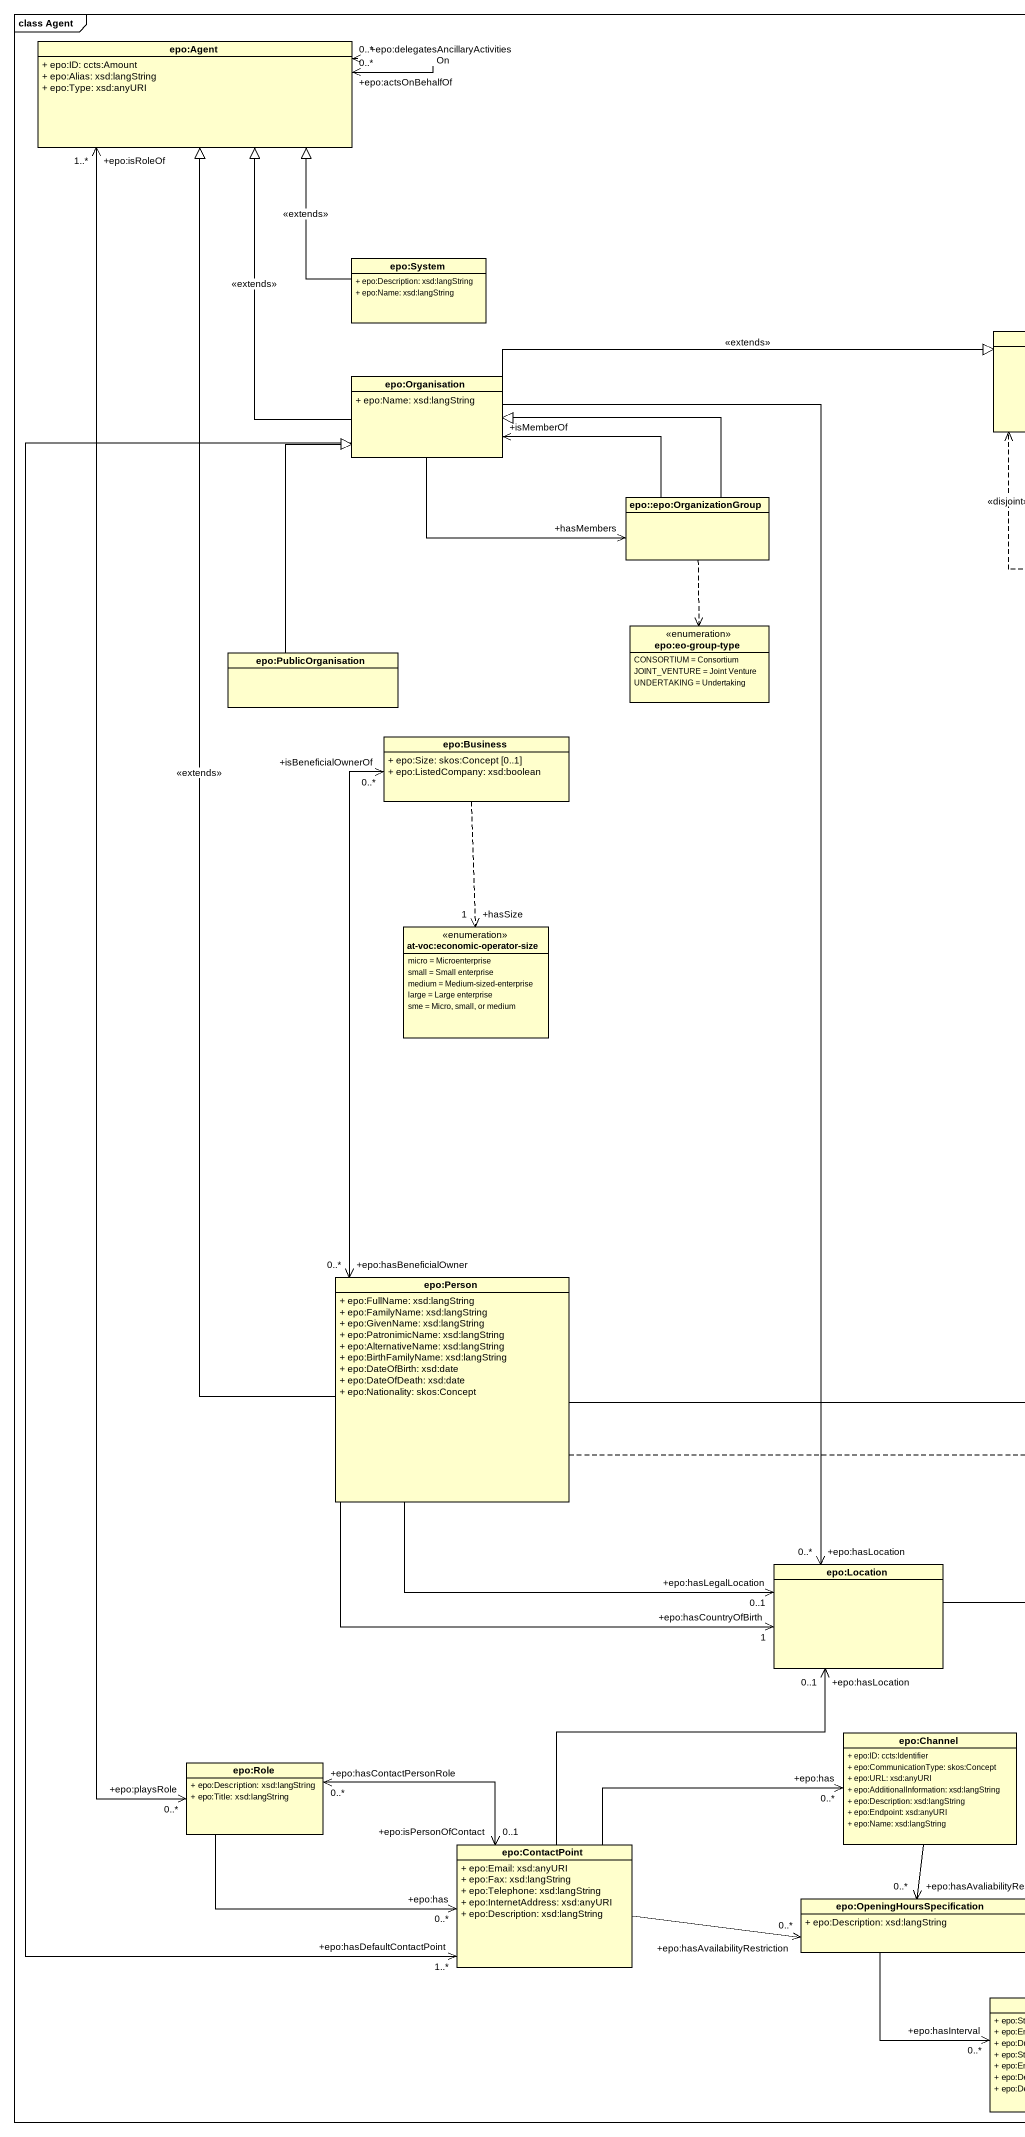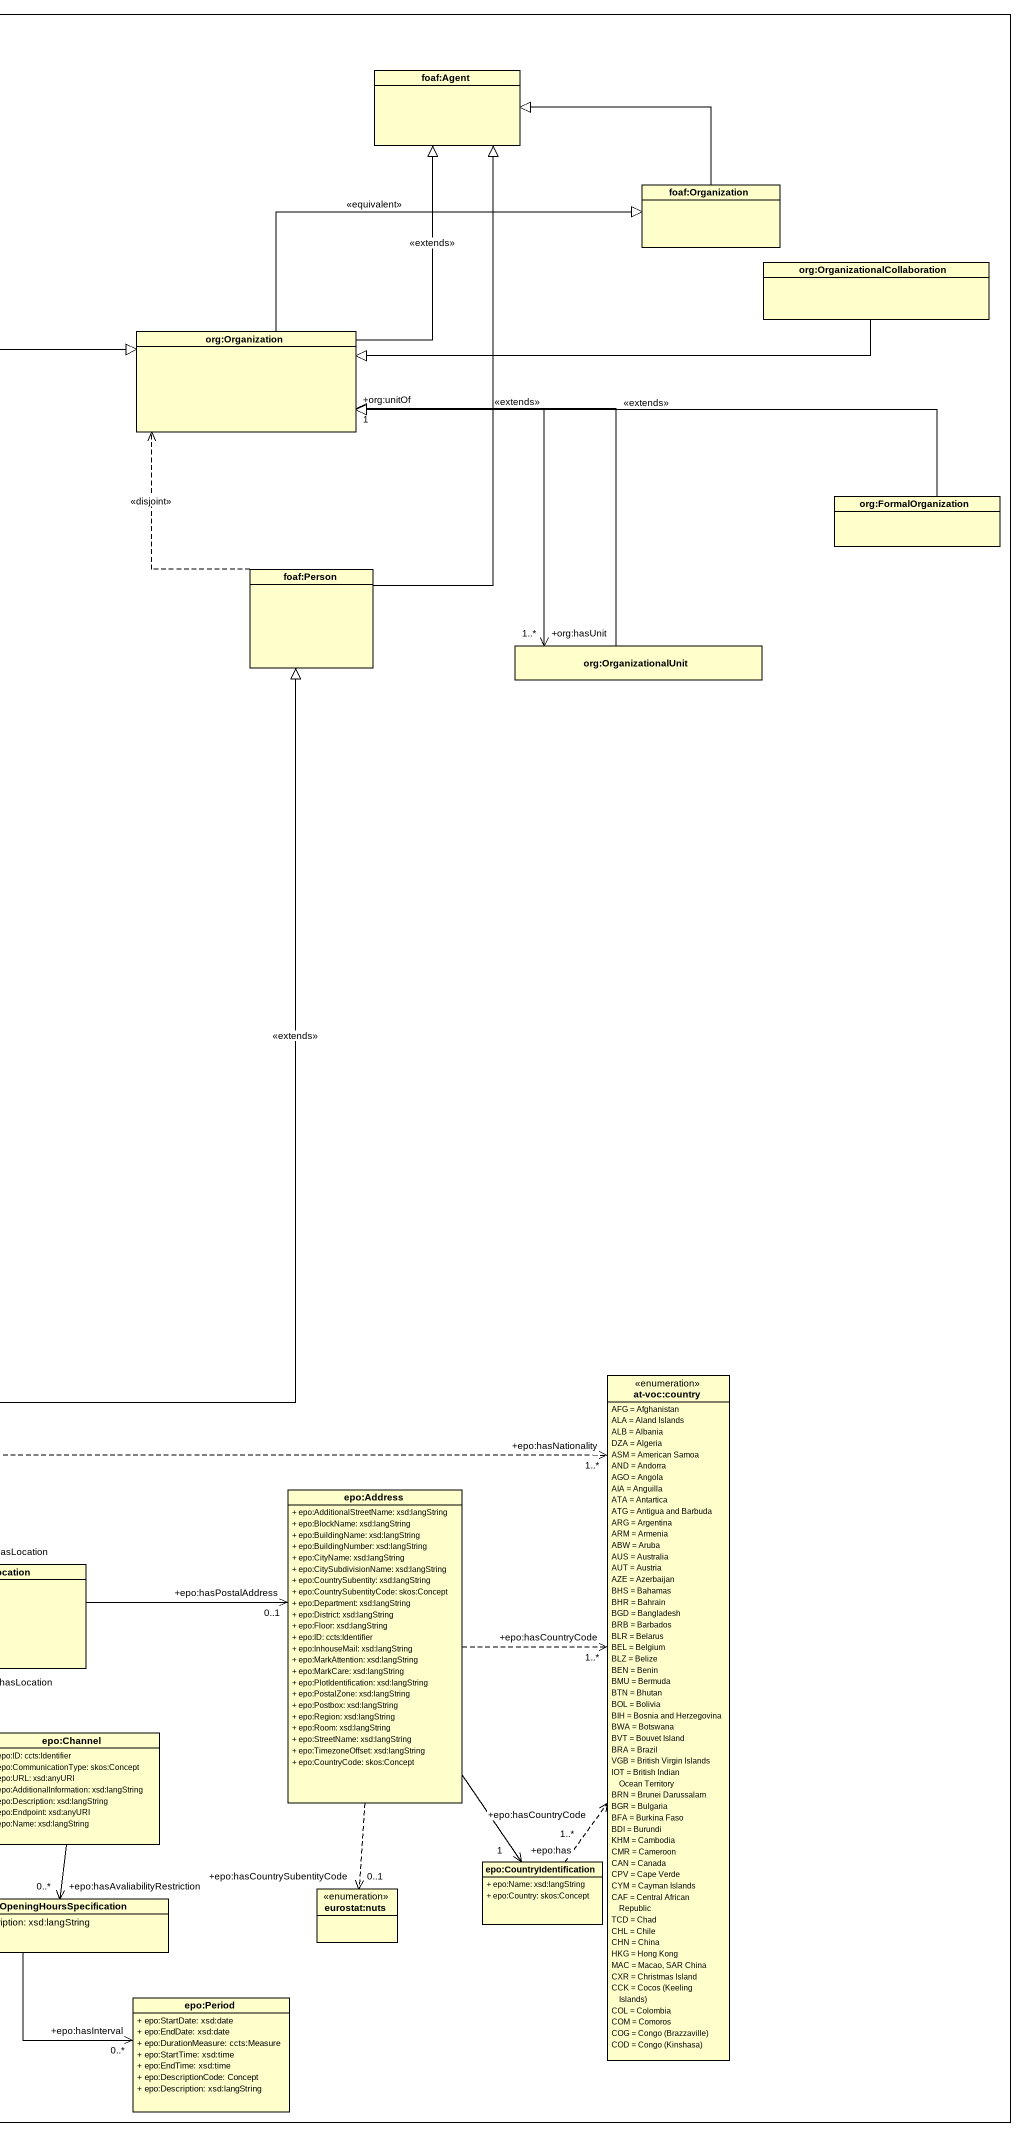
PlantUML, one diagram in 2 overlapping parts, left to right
@startuml
mainframe class Agent
hide circle
hide empty members
skinparam classAttributeIconSize 0
class "epo:Agent" as epo_Agent {
  + epo:ID: ccts:Amount
  + epo:Alias: xsd:langString
  + epo:Type: xsd:anyURI
}
class "foaf:Agent" as foaf_Agent
class "foaf:Organization" as foaf_Organization
class "epo:System" as epo_System {
  + epo:Description: xsd:langString
  + epo:Name: xsd:langString
}
class "org:OrganizationalCollaboration" as org_OrganizationalCollaborat
class "org:Organization" as org_Organization
class "epo:Organisation" as epo_Organisation {
  + epo:Name: xsd:langString
}
class "epo::epo:OrganizationGroup" as epo_epo_OrganizationGroup
class "org:FormalOrganization" as org_FormalOrganization
class "foaf:Person" as foaf_Person
enum "epo:eo-group-type" as epo_eo_group_type {
  CONSORTIUM = Consortium
  JOINT_VENTURE = Joint Venture
  UNDERTAKING = Undertaking
}
class "epo:PublicOrganisation" as epo_PublicOrganisation
class "org:OrganizationalUnit" as org_OrganizationalUnit
class "epo:Business" as epo_Business {
  + epo:Size: skos:Concept [0..1]
  + epo:ListedCompany: xsd:boolean
}
enum "at-voc:economic-operator-size" as at_voc_economic_operator {
  micro = Microenterprise
  small = Small enterprise
  medium = Medium-sized-enterprise
  large = Large enterprise
  sme = Micro, small, or medium
}
class "epo:Person" as epo_Person {
  + epo:FullName: xsd:langString
  + epo:FamilyName: xsd:langString
  + epo:GivenName: xsd:langString
  + epo:PatronimicName: xsd:langString
  + epo:AlternativeName: xsd:langString
  + epo:BirthFamilyName: xsd:langString
  + epo:DateOfBirth: xsd:date
  + epo:DateOfDeath: xsd:date
  + epo:Nationality: skos:Concept
}
enum "at-voc:country" as at_voc_country {
  AFG = Afghanistan
  ALA = Aland Islands
  ALB = Albania
  DZA = Algeria
  ASM = American Samoa
  AND = Andorra
  AGO = Angola
  AIA = Anguilla
  ATA = Antartica
  ATG = Antigua and Barbuda
  ARG = Argentina
  ARM = Armenia
  ABW = Aruba
  AUS = Australia
  AUT = Austria
  AZE = Azerbaijan
  BHS = Bahamas
  BHR = Bahrain
  BGD = Bangladesh
  BRB = Barbados
  BLR = Belarus
  BEL = Belgium
  BLZ = Belize
  BEN = Benin
  BMU = Bermuda
  BTN = Bhutan
  BOL = Bolivia
  BIH = Bosnia and Herzegovina
  BWA = Botswana
  BVT = Bouvet Island
  BRA = Brazil
  VGB = British Virgin Islands
  IOT = British Indian Ocean Territory
  BRN = Brunei Darussalam
  BGR = Bulgaria
  BFA = Burkina Faso
  BDI = Burundi
  KHM = Cambodia
  CMR = Cameroon
  CAN = Canada
  CPV = Cape Verde
  CYM = Cayman Islands
  CAF = Central African Republic
  TCD = Chad
  CHL = Chile
  CHN = China
  HKG = Hong Kong
  MAC = Macao, SAR China
  CXR = Christmas Island
  {field} CCK = Cocos (Keeling Islands)
  COL = Colombia
  COM = Comoros
  {field} COG = Congo (Brazzaville)
  {field} COD = Congo (Kinshasa)
}
class "epo:Address" as epo_Address {
  + epo:AdditionalStreetName: xsd:langString
  + epo:BlockName: xsd:langString
  + epo:BuildingName: xsd:langString
  + epo:BuildingNumber: xsd:langString
  + epo:CityName: xsd:langString
  + epo:CitySubdivisionName: xsd:langString
  + epo:CountrySubentity: xsd:langString
  + epo:CountrySubentityCode: skos:Concept
  + epo:Department: xsd:langString
  + epo:District: xsd:langString
  + epo:Floor: xsd:langString
  + epo:ID: ccts:Identifier
  + epo:InhouseMail: xsd:langString
  + epo:MarkAttention: xsd:langString
  + epo:MarkCare: xsd:langString
  + epo:PlotIdentification: xsd:langString
  + epo:PostalZone: xsd:langString
  + epo:Postbox: xsd:langString
  + epo:Region: xsd:langString
  + epo:Room: xsd:langString
  + epo:StreetName: xsd:langString
  + epo:TimezoneOffset: xsd:langString
  + epo:CountryCode: skos:Concept
}
class "epo:Location" as epo_Location
class "epo:Channel" as epo_Channel {
  + epo:ID: ccts:Identifier
  + epo:CommunicationType: skos:Concept
  + epo:URL: xsd:anyURI
  + epo:AdditionalInformation: xsd:langString
  + epo:Description: xsd:langString
  + epo:Endpoint: xsd:anyURI
  + epo:Name: xsd:langString
}
class "epo:Role" as epo_Role {
  + epo:Description: xsd:langString
  + epo:Title: xsd:langString
}
class "epo:ContactPoint" as epo_ContactPoint {
  + epo:Email: xsd:anyURI
  + epo:Fax: xsd:langString
  + epo:Telephone: xsd:langString
  + epo:InternetAddress: xsd:anyURI
  + epo:Description: xsd:langString
}
enum "eurostat:nuts" as eurostat_nuts
class "epo:CountryIdentification" as epo_CountryIdentification {
  + epo:Name: xsd:langString
  + epo:Country: skos:Concept
}
class "epo:OpeningHoursSpecification" as epo_OpeningHoursSpecificatio {
  + epo:Description: xsd:langString
}
class "epo:Period" as epo_Period {
  + epo:StartDate: xsd:date
  + epo:EndDate: xsd:date
  + epo:DurationMeasure: ccts:Measure
  + epo:StartTime: xsd:time
  + epo:EndTime: xsd:time
  + epo:DescriptionCode: Concept
  + epo:Description: xsd:langString
}
epo_Agent "+epo:actsOnBehalfOf\n0..*" <--> "+epo:delegatesAncillaryActivitiesOn\n0..*" epo_Agent
epo_Agent "+epo:isRoleOf\n1..*" <--> "+epo:playsRole\n0..*" epo_Role
foaf_Organization -left-|> foaf_Agent
epo_System -up-|> epo_Agent : <<extends>>
org_OrganizationalCollaborat -left-|> org_Organization
org_Organization -up-|> foaf_Agent : <<extends>>
org_Organization -right-|> foaf_Organization : <<equivalent>>
epo_Organisation -up-|> epo_Agent : <<extends>>
epo_Organisation -right-|> org_Organization : <<extends>>
epo_Organisation -right-> "+hasMembers" epo_epo_OrganizationGroup
epo_Organisation --> "+epo:hasLocation\n0..*" epo_Location
epo_Organisation --> "+epo:hasDefaultContactPoint\n1..*" epo_ContactPoint
epo_epo_OrganizationGroup -left-|> epo_Organisation
epo_epo_OrganizationGroup -left-> "+isMemberOf" epo_Organisation
epo_epo_OrganizationGroup ..> epo_eo_group_type
org_FormalOrganization -left-|> org_Organization : <<extends>>
foaf_Person -up-|> foaf_Agent
foaf_Person .up.> org_Organization : <<disjoint>>
epo_PublicOrganisation -up-|> epo_Organisation
org_OrganizationalUnit -up-|> org_Organization : <<extends>>
org_OrganizationalUnit "+org:hasUnit\n1..*" <-up-> "+org:unitOf\n1" org_Organization
epo_Business ..> "+hasSize\n1" at_voc_economic_operator
epo_Business "+isBeneficialOwnerOf\n0..*" <--> "+epo:hasBeneficialOwner\n0..*" epo_Person
epo_Person -up-|> epo_Agent : <<extends>>
epo_Person -up-|> foaf_Person : <<extends>>
epo_Person .right.> "+epo:hasNationality\n1..*" at_voc_country
epo_Person -right-> "+epo:hasCountryOfBirth\n1" epo_Location
epo_Person -right-> "+epo:hasLegalLocation\n0..1" epo_Location
epo_Address .right.> "+epo:hasCountryCode\n1..*" at_voc_country
epo_Address ..> "+epo:hasCountrySubentityCode\n0..1" eurostat_nuts
epo_Address --> "+epo:has\n1" epo_CountryIdentification
epo_Location -right-> "+epo:hasPostalAddress\n0..1" epo_Address
epo_Channel --> "+epo:hasAvaliabilityRestriction\n0..*" epo_OpeningHoursSpecificatio
epo_Role -right-> "+epo:has\n0..*" epo_ContactPoint
epo_ContactPoint -up-> "+epo:hasLocation\n0..1" epo_Location
epo_ContactPoint -right-> "+epo:has\n0..*" epo_Channel
epo_ContactPoint "+epo:isPersonOfContact\n0..1" <-left-> "+epo:hasContactPersonRole\n0..*" epo_Role
epo_ContactPoint -right-> "+epo:hasAvailabilityRestriction\n0..*" epo_OpeningHoursSpecificatio
epo_CountryIdentification .up.> "+epo:hasCountryCode\n1..*" at_voc_country
epo_OpeningHoursSpecificatio --> "+epo:hasInterval\n0..*" epo_Period
@enduml
